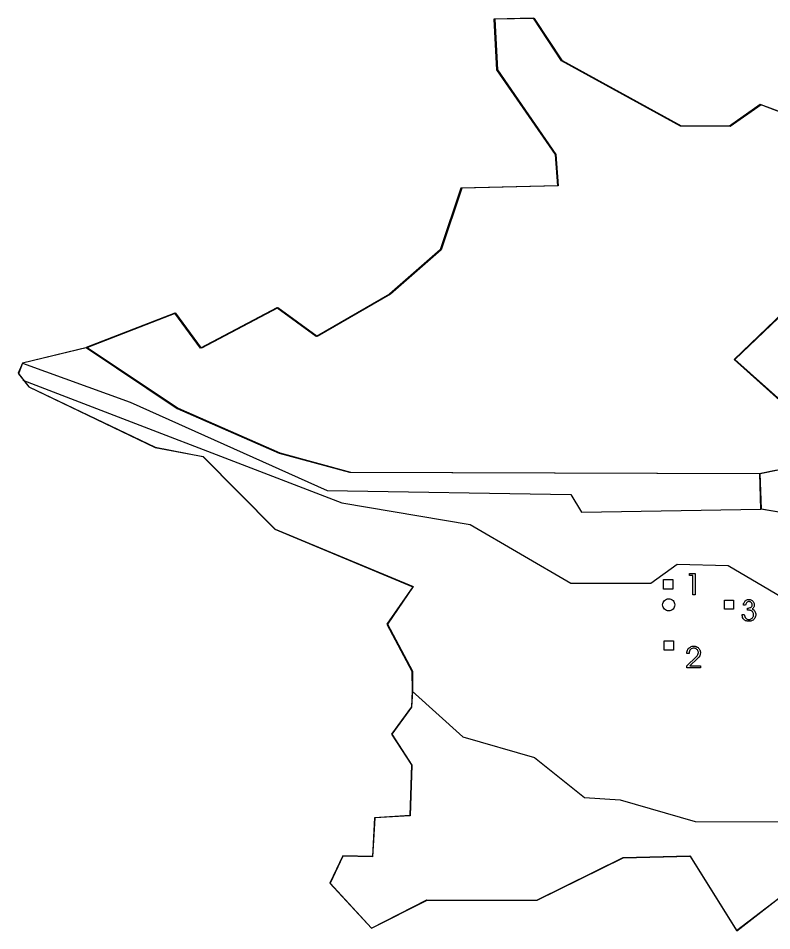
# Model space of a CAD drawing. Extents: x -78 to 130, y -73 to 60.
# Drawn here: x -78.2 to 32.2, y -73.1 to 60.5 of the extents above; entities that cross this region are included whole.
import ezdxf

# ---------------------------------------------------------------- set-up
doc = ezdxf.new("R2010")
doc.units = 0
for name, color, linetype in [('3', 3, 'CONTINUOUS'), ('4', 4, 'CONTINUOUS'), ('5', 5, 'CONTINUOUS'), ('6', 6, 'CONTINUOUS'), ('7', 7, 'CONTINUOUS')]:
    doc.layers.add(name, color=color, linetype=linetype)

msp = doc.modelspace()

# ---------------------------------------------------------------- linework, layer by layer
at = {"layer": '3', "linetype": 'CONTINUOUS'}
for points in [[(36.437, 45.61), (30.517, 47.847), (26.019, 44.67), (18.854, 44.696), (1.422, 54.25), (-2.668, 60.475), (-8.512, 60.323), (-8.105, 52.929), (0.482, 40.528), (0.813, 35.955), (-13.314, 35.574), (-16.364, 26.578), (-23.783, 20.073), (-34.506, 13.899), (-40.3, 18.091), (-51.455, 12.171), (-55.241, 17.278), (-68.2, 12.247)], [(33.846, 4.141), (26.705, 10.519), (36.26, 19.667)], [(-68.2, 12.247), (-54.86, 3.354), (-39.944, -3.227), (-29.653, -5.996), (30.39, -6.174)], [(30.39, -6.174), (33.007, -5.666)]]:
    msp.add_lwpolyline(points, dxfattribs=at)
at = {"layer": '4', "linetype": 'CONTINUOUS'}
for points in [[(-77.551, 9.986), (-78.161, 8.486), (-76.611, 6.504), (-58.112, -2.337), (-51.124, -3.709), (-40.579, -14.331), (-20.378, -22.767), (-24.164, -28.255), (-20.505, -35.142), (-20.48, -38.064)], [(-77.551, 9.986), (-61.746, 4.268), (-32.931, -8.664), (2.769, -9.274), (4.345, -11.841), (30.619, -11.383)], [(33.82, -11.942), (30.619, -11.383)], [(-20.48, -38.064), (-13.035, -44.747), (-2.54, -47.745), (4.777, -53.64), (10.036, -53.945), (20.988, -57.147), (43.628, -57.197), (57.172, -60.018)]]:
    msp.add_lwpolyline(points, dxfattribs=at)
at = {"layer": '5', "linetype": 'CONTINUOUS'}
for points in [[(-68.047, 12.247), (-77.551, 9.986)], [(-68.047, 12.247), (-54.733, 3.379), (-39.817, -3.176), (-29.501, -5.996), (30.492, -6.174)], [(-77.551, 9.986), (-61.746, 4.268), (-32.931, -8.664), (2.769, -9.274), (4.345, -11.841), (30.619, -11.383)], [(30.619, -11.383), (30.492, -6.174)], [(-20.48, -38.064), (-20.556, -40.351), (-23.478, -44.34), (-20.531, -48.838), (-20.785, -56.232), (-25.994, -56.613), (-26.273, -62.279), (-30.619, -62.178), (-32.499, -66.142), (-26.426, -72.748), (-18.32, -68.606), (-2.21, -68.657), (10.443, -62.406), (20.226, -62.152), (27.061, -73.104), (33.236, -68.352), (40.198, -68.403), (53.157, -65.024), (57.172, -60.018)], [(-20.48, -38.064), (-13.035, -44.747), (-2.54, -47.745), (4.777, -53.64), (10.036, -53.945), (20.988, -57.147), (43.628, -57.197), (57.172, -60.018)]]:
    msp.add_lwpolyline(points, dxfattribs=at)
at = {"layer": '6', "linetype": 'CONTINUOUS'}
for points in [[(36.564, 45.585), (30.644, 47.821), (26.146, 44.645), (18.981, 44.67), (1.575, 54.224), (-2.54, 60.45), (-8.359, 60.323), (-7.953, 52.929), (0.609, 40.503), (0.94, 35.929), (-13.162, 35.574), (-16.186, 26.578), (-23.631, 20.073), (-34.354, 13.899), (-40.147, 18.091), (-51.302, 12.171), (-55.088, 17.278), (-68.022, 12.247), (-77.525, 9.96), (-78.135, 8.436), (-76.585, 6.504), (-58.087, -2.388), (-51.074, -3.709)], [(33.973, 4.116), (26.832, 10.494), (36.387, 19.641)], [(-51.074, -3.709), (-40.528, -14.331), (-20.302, -22.716), (-24.088, -28.255), (-20.429, -35.142), (-20.429, -38.064), (-20.531, -40.376), (-23.453, -44.34), (-20.505, -48.863), (-20.759, -56.283), (-25.943, -56.613), (-26.248, -62.305), (-30.593, -62.203), (-32.473, -66.167), (-26.426, -72.748), (-18.269, -68.632), (-2.159, -68.657), (10.468, -62.457), (20.251, -62.203), (27.087, -73.129), (33.261, -68.378)], [(33.846, -11.942), (30.695, -11.409), (30.542, -6.174), (33.16, -5.666)]]:
    msp.add_lwpolyline(points, dxfattribs=at)
at = {"layer": '7', "linetype": 'CONTINUOUS'}
for points in [[(-77.475, 7.47), (-30.746, -10.468), (-11.942, -13.67), (2.769, -22.233), (14.509, -22.233), (18.346, -19.438), (25.816, -19.667), (55.266, -36.971), (69.14, -36.971)], [(20.658, -21.115), (20.15, -21.115), (20.15, -20.836), (20.988, -20.836), (20.988, -23.961), (20.658, -23.961), (20.658, -21.115)], [(16.364, -21.725), (17.736, -21.725), (17.736, -23.097), (16.364, -23.097), (16.364, -21.725)], [(17.126, -24.52), (17.304, -24.546), (17.456, -24.596), (17.609, -24.673), (17.761, -24.774), (17.863, -24.901), (17.939, -25.054), (17.99, -25.232), (18.015, -25.409), (17.99, -25.587), (17.939, -25.765), (17.863, -25.918), (17.761, -26.045), (17.609, -26.146), (17.456, -26.223), (17.304, -26.273), (17.126, -26.299), (16.948, -26.273), (16.796, -26.223), (16.643, -26.146), (16.491, -26.045), (16.389, -25.918), (16.313, -25.765), (16.262, -25.587), (16.236, -25.409), (16.262, -25.232), (16.313, -25.054), (16.389, -24.901), (16.491, -24.774), (16.643, -24.673), (16.796, -24.596), (16.948, -24.546), (17.126, -24.52)], [(25.282, -24.723), (26.604, -24.723), (26.604, -26.045), (25.282, -26.045), (25.282, -24.723)], [(28.078, -25.46), (28.078, -25.333), (28.103, -25.206), (28.154, -25.105), (28.205, -25.003), (28.255, -24.901), (28.332, -24.825), (28.408, -24.774), (28.484, -24.723), (28.586, -24.673), (28.687, -24.647), (28.764, -24.622), (28.865, -24.622), (28.967, -24.622), (29.069, -24.647), (29.17, -24.673), (29.272, -24.723), (29.348, -24.774), (29.424, -24.85), (29.501, -24.927), (29.551, -25.028), (29.602, -25.13), (29.628, -25.206), (29.653, -25.308), (29.653, -25.409), (29.653, -25.511), (29.628, -25.587), (29.628, -25.664), (29.602, -25.74), (29.551, -25.816), (29.501, -25.892), (29.424, -25.943), (29.348, -25.994), (29.475, -26.07), (29.577, -26.146), (29.653, -26.248), (29.729, -26.35), (29.805, -26.477), (29.856, -26.578), (29.882, -26.705), (29.882, -26.832), (29.882, -26.96), (29.856, -27.087), (29.805, -27.214), (29.729, -27.341), (29.653, -27.442), (29.577, -27.544), (29.475, -27.646), (29.373, -27.722), (29.246, -27.773), (29.145, -27.798), (29.018, -27.823), (28.891, -27.823), (28.764, -27.823), (28.637, -27.798), (28.51, -27.773), (28.382, -27.747), (28.281, -27.671), (28.179, -27.595), (28.103, -27.493), (28.027, -27.391), (27.951, -27.264), (27.925, -27.112), (27.874, -26.985), (27.874, -26.832), (28.179, -26.832), (28.205, -26.985), (28.255, -27.137), (28.332, -27.264), (28.408, -27.366), (28.51, -27.442), (28.611, -27.493), (28.738, -27.544), (28.865, -27.569), (28.941, -27.569), (29.043, -27.544), (29.119, -27.493), (29.196, -27.468), (29.272, -27.417), (29.348, -27.366), (29.399, -27.315), (29.45, -27.239), (29.501, -27.137), (29.526, -27.061), (29.551, -26.985), (29.551, -26.883), (29.551, -26.782), (29.526, -26.68), (29.501, -26.578), (29.45, -26.477), (29.399, -26.4), (29.323, -26.35), (29.246, -26.299), (29.145, -26.248), (29.043, -26.223), (28.941, -26.197), (28.84, -26.172), (28.738, -26.172), (28.662, -26.172), (28.662, -25.892), (28.789, -25.892), (28.916, -25.867), (29.043, -25.816), (29.145, -25.791), (29.246, -25.714), (29.297, -25.638), (29.348, -25.537), (29.348, -25.409), (29.348, -25.333), (29.348, -25.282), (29.323, -25.206), (29.297, -25.155), (29.246, -25.105), (29.221, -25.054), (29.17, -25.028), (29.119, -24.978), (29.069, -24.952), (28.992, -24.952), (28.941, -24.927), (28.865, -24.927), (28.789, -24.927), (28.713, -24.952), (28.637, -25.003), (28.56, -25.054), (28.51, -25.13), (28.459, -25.206), (28.408, -25.333), (28.382, -25.46), (28.078, -25.46)], [(16.44, -30.695), (17.812, -30.695), (17.812, -32.067), (16.44, -32.067), (16.44, -30.695)], [(19.794, -32.524), (19.794, -32.346), (19.819, -32.194), (19.87, -32.067), (19.921, -31.94), (19.997, -31.813), (20.099, -31.711), (20.2, -31.635), (20.302, -31.584), (20.429, -31.533), (20.556, -31.482), (20.683, -31.457), (20.81, -31.457), (20.912, -31.457), (20.988, -31.482), (21.064, -31.508), (21.166, -31.533), (21.268, -31.584), (21.344, -31.61), (21.42, -31.66), (21.471, -31.737), (21.547, -31.787), (21.598, -31.864), (21.649, -31.94), (21.7, -32.042), (21.725, -32.118), (21.75, -32.219), (21.776, -32.296), (21.776, -32.397), (21.75, -32.626), (21.674, -32.855), (21.522, -33.083), (21.318, -33.287), (20.2, -34.354), (21.776, -34.354), (21.776, -34.633), (19.768, -34.633), (19.768, -34.354), (21.166, -33.007), (21.293, -32.855), (21.395, -32.702), (21.446, -32.55), (21.471, -32.397), (21.471, -32.321), (21.446, -32.245), (21.395, -32.169), (21.369, -32.092), (21.318, -32.016), (21.268, -31.965), (21.217, -31.914), (21.141, -31.864), (21.064, -31.813), (20.988, -31.787), (20.912, -31.762), (20.836, -31.762), (20.683, -31.762), (20.556, -31.813), (20.429, -31.864), (20.328, -31.94), (20.226, -32.042), (20.15, -32.194), (20.124, -32.346), (20.099, -32.524), (19.794, -32.524)]]:
    msp.add_lwpolyline(points, dxfattribs=at)

doc.saveas('drawing.dxf')
